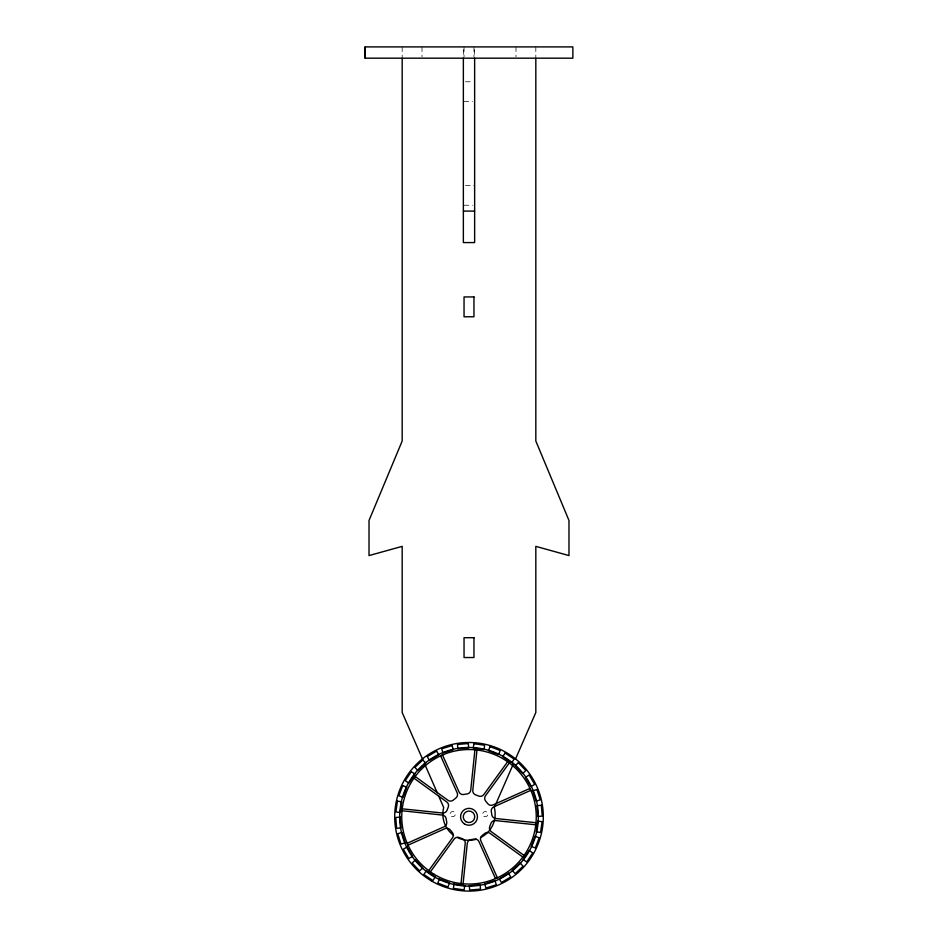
<?xml version="1.0" encoding="UTF-8"?>
<svg xmlns="http://www.w3.org/2000/svg" width="938" height="938" viewBox="0 0 938 938"><rect width="100%" height="100%" fill="white"/><g stroke="black" fill="none" stroke-linecap="round" stroke-linejoin="round"><path stroke-width="0.7" stroke-dasharray="4.69 3.52" d="M465.459 81.782L472.541 81.782M464.04 101.621L472.541 101.621M465.459 185.396L473.96 185.396M464.04 205.234L472.541 205.234M535.821 46.9L535.821 56.772M515.982 46.9L515.982 56.772M474.64 49.679L474.64 56.761M473.96 46.9L473.96 56.772M464.04 46.9L464.04 56.772M463.36 49.679L463.36 56.761M422.018 46.9L422.018 56.772M402.179 46.9L402.179 56.772M451.424 816.4A2.603 2.603 0 0 0 455.329 814.137A2.603 2.603 0 0 0 451.424 811.886A2.603 2.603 0 0 0 451.424 816.4M483.774 816.271A2.603 2.603 0 0 0 487.866 814.372A2.603 2.603 0 0 0 484.172 811.78A2.603 2.603 0 0 0 483.774 816.271"/><path stroke-width="1.41" d="M365.128 58.179L365.128 46.9L572.86 46.9L572.872 58.179L365.14 58.179L365.14 46.9M513.602 763.368L494.303 807.524A26.147 26.147 0 0 1 480.537 837.611M515.361 759.346L535.821 712.517L535.821 546.362L568.979 555.577L568.979 520.473L535.821 441.024L535.821 58.179M463.36 211.097L474.64 211.097M422.639 759.346L402.179 712.517L402.179 546.362L369.021 555.577L369.021 520.473L402.179 441.024L402.179 58.179M424.398 763.368L437.26 792.798M438.433 795.483L443.697 807.524A26.147 26.147 0 0 0 453.582 835.266M474.64 58.179L474.64 242.579L463.36 242.579L463.36 58.179M476.293 839.252A26.147 26.147 0 0 1 457.463 837.611M402.015 810.749L442.326 815.063A4.338 4.338 0 0 1 446.16 818.698L446.711 822.098A4.338 4.338 0 0 1 444.19 826.741L407.174 843.285L407.596 844.223L408.018 845.173L445.034 828.629A4.338 4.338 0 0 1 450.17 829.86L452.351 832.534A4.338 4.338 0 0 1 452.491 837.822L428.701 870.64L429.534 871.261L430.378 871.859L454.168 839.029A4.338 4.338 0 0 1 459.221 837.528L462.446 838.76A4.338 4.338 0 0 1 465.213 843.25L461.027 883.573L462.047 883.69L463.079 883.795L467.265 843.473A4.338 4.338 0 0 1 470.899 839.627L474.3 839.088A4.338 4.338 0 0 1 478.955 841.609L495.487 878.613L496.437 878.203L497.375 877.769L480.842 840.765A4.338 4.338 0 0 1 482.062 835.617L484.747 833.448A4.338 4.338 0 0 1 490.023 833.307L522.853 857.086L523.463 856.253L524.061 855.421L491.231 831.631A4.338 4.338 0 0 1 489.73 826.566L490.961 823.353A4.338 4.338 0 0 1 495.463 820.586L535.786 824.772L535.891 823.74L535.997 822.708L495.674 818.522A4.338 4.338 0 0 1 491.84 814.899L491.289 811.487A4.338 4.338 0 0 1 493.81 806.844L530.826 790.312L530.404 789.362L529.982 788.424L492.966 804.956A4.338 4.338 0 0 1 487.83 803.725L485.65 801.052A4.338 4.338 0 0 1 485.509 795.776L509.299 762.946L508.466 762.336L507.622 761.738L483.832 794.556A4.338 4.338 0 0 1 478.767 796.069L475.554 794.838A4.338 4.338 0 0 1 472.787 790.335L476.973 750.013L475.953 749.896L474.921 749.802L470.735 790.124A4.338 4.338 0 0 1 467.101 793.958L463.7 794.498A4.338 4.338 0 0 1 459.045 791.989L442.513 754.973L441.564 755.383L440.626 755.817L457.158 792.833A4.338 4.338 0 0 1 455.938 797.968L453.253 800.137A4.338 4.338 0 0 1 447.977 800.29L415.147 776.5L414.537 777.332L413.939 778.177L446.769 801.955A4.338 4.338 0 0 1 448.27 807.02L447.039 810.244A4.338 4.338 0 0 1 442.537 813.012L402.214 808.826L402.015 810.749M397.431 801.169L395.906 811.909L400.198 812.519L401.722 801.779L397.431 801.169M453.98 884.065L453.371 888.368L464.111 889.892L464.72 885.589L453.98 884.065M473.889 743.705L473.28 747.996L484.02 749.521L484.629 745.229L473.889 743.705M537.802 821.078L536.278 831.818L540.569 832.428L542.094 821.676L537.802 821.078M402.695 785.634L398.826 795.764L402.883 797.312L406.752 787.181L402.695 785.634M439.383 879.047L437.835 883.092L447.965 886.973L449.525 882.916L439.383 879.047M490.035 746.625L488.475 750.67L498.617 754.551L500.165 750.494L490.035 746.625M535.117 836.274L531.248 846.404L535.305 847.952L539.174 837.822L535.117 836.274M411.301 771.657L405.263 780.674L408.874 783.089L414.901 774.073L411.301 771.657M426.274 870.886L423.87 874.497L432.887 880.536L435.291 876.924L426.274 870.886M505.113 753.062L502.709 756.661L511.726 762.7L514.13 759.088L505.113 753.062M529.126 850.496L523.099 859.513L526.699 861.928L532.737 852.912L529.126 850.496M422.792 759.956L414.901 767.401L417.879 770.555L425.77 763.11L422.792 759.956M415.311 860.029L412.157 863.007L419.603 870.898L422.757 867.92L415.311 860.029M518.397 762.7L515.243 765.678L522.689 773.557L525.843 770.579L518.397 762.7M520.121 863.03L512.23 870.487L515.208 873.641L523.099 866.184L520.121 863.03M436.592 751.092L427.247 756.603L429.452 760.343L438.796 754.832L436.592 751.092M407.033 847.002L403.305 849.207L408.804 858.551L412.544 856.347L407.033 847.002M529.196 775.046L525.456 777.25L530.967 786.595L534.695 784.391L529.196 775.046M508.548 873.255L499.204 878.754L501.408 882.494L510.753 876.995L508.548 873.255M452.022 745.534L441.692 748.817L443.006 752.956L453.335 749.661L452.022 745.534M401.874 832.452L397.735 833.765L401.018 844.106L405.157 842.793L401.874 832.452M536.982 789.479L532.843 790.804L536.126 801.134L540.265 799.821L536.982 789.479M494.994 880.641L484.665 883.924L485.978 888.063L496.308 884.769L494.994 880.641M468.308 743.541L457.498 744.444L457.861 748.77L468.672 747.867L468.308 743.541M400.069 817.127L395.742 817.49L396.645 828.301L400.972 827.937L400.069 817.127M541.355 805.296L537.028 805.66L537.931 816.47L542.258 816.107L541.355 805.296M480.139 884.815L469.328 885.73L469.692 890.045L480.502 889.142L480.139 884.815M473.96 296.936L464.04 296.936L464.04 316.774L473.96 316.774L473.96 296.936M473.96 637.699L464.04 637.699L464.04 657.538L473.96 657.538L473.96 637.699M431.316 880.841A74.313 74.313 0 0 0 543.301 817.408A74.313 74.313 0 0 0 432.383 752.135A74.313 74.313 0 0 0 431.316 880.841M433.848 876.538A69.318 69.318 0 0 0 538.318 817.373A69.318 69.318 0 0 0 434.833 756.485A69.318 69.318 0 0 0 433.848 876.538M433.813 874.11A67.255 67.255 0 0 0 536.231 818.604A67.255 67.255 0 0 0 436.956 757.67A67.255 67.255 0 0 0 433.813 874.11M464.427 823.916A8.465 8.465 0 0 0 477.454 817.197A8.465 8.465 0 0 0 465.131 809.271A8.465 8.465 0 0 0 464.427 823.916M465.893 821.629A5.745 5.745 0 0 0 474.745 817.068A5.745 5.745 0 0 0 466.362 811.687A5.745 5.745 0 0 0 465.893 821.629"/></g></svg>
